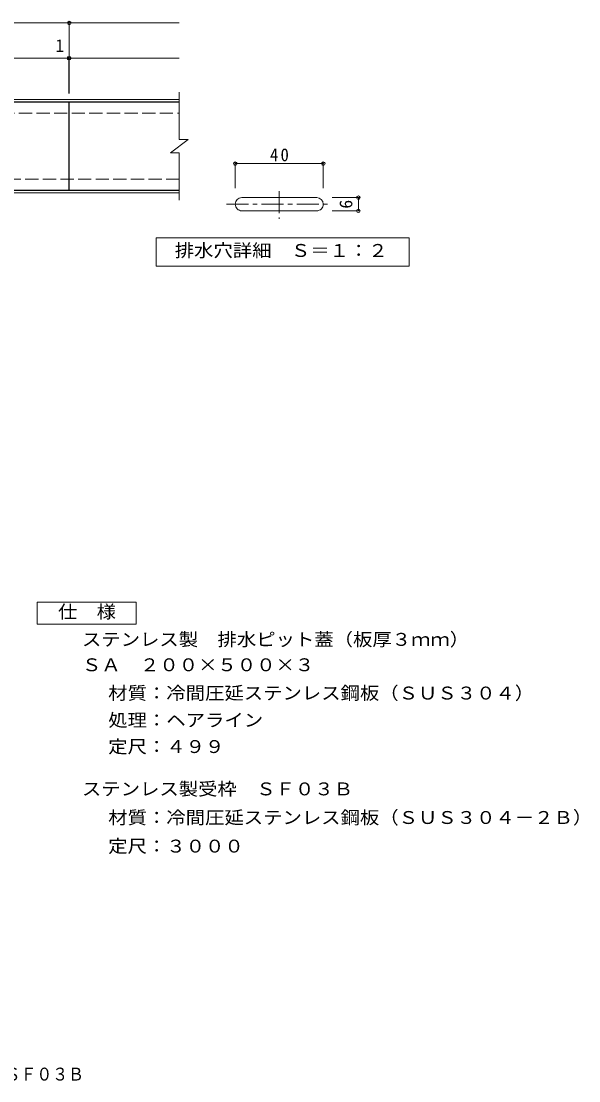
# Model space of a CAD drawing. Units: millimetres, scale not verified, with parts at other scales. Extents: x -226 to 314, y -275 to 213.
# Drawn here: x 61.1 to 314.5, y -274.8 to 206.8 of the extents above; entities that cross this region are included whole.
import ezdxf
from ezdxf.enums import TextEntityAlignment as Align

# ---------------------------------------------------------------- set-up
doc = ezdxf.new("R2010")
doc.units = ezdxf.units.MM
doc.header["$LTSCALE"] = 2
doc.header["$PDMODE"] = 32
doc.header["$PDSIZE"] = 1.6
doc.linetypes.add('CHAIN1', pattern=[8, 5, -1, 1, -1])
doc.linetypes.add('DASHED3', pattern=[4, 3, -1])
for name, color, linetype, lineweight in [('C-0', 3, 'Continuous', 9), ('C-1', 2, 'Continuous', 9), ('C-2', 3, 'Continuous', 9), ('C-4', 7, 'Continuous', 9), ('C-5', 7, 'Continuous', 9), ('D-5', 7, 'Continuous', 9)]:
    doc.layers.add(name, color=color, linetype=linetype, lineweight=lineweight)
doc.layers.add('F-4_F-4ﾚｲﾔ', color=2, linetype='Continuous')
doc.styles.add('ＭＳ ゴシック', font='')
doc.styles.get('ＭＳ ゴシック').set_extended_font_data('MS Gothic')

msp = doc.modelspace()

# ---------------------------------------------------------------- linework, layer by layer
at = {"layer": 'C-0', "color": 7}
for p, q in [((158.356, 130.877), (158.356, 142.684)), ((158.356, 142.084), (198.356, 142.084)), ((198.356, 130.877), (198.356, 142.684)), ((214.922, 126.64), (202.334, 126.64)), ((214.322, 120.64), (214.322, 126.64)), ((202.334, 120.64), (214.922, 120.64))]:
    msp.add_line(p, q, dxfattribs=at)
at = {"layer": 'C-0'}
for p, q in [((195.356, 126.64), (161.355, 126.64)), ((161.355, 120.64), (195.356, 120.64))]:
    msp.add_line(p, q, dxfattribs=at)
at = {"layer": 'C-0', "linetype": 'CHAIN1'}
for p, q in [((178.356, 129.556), (178.356, 117.027)), ((154.293, 123.64), (201.016, 123.64))]:
    msp.add_line(p, q, dxfattribs=at)
at = {"layer": 'C-0'}
for centre, start, end in [((161.355, 123.64), 89.99997, 179.99881), ((195.355, 123.64), 1.16566, 89.99944), ((161.355, 123.64), 179.9994, 270), ((195.356, 123.64), 270, 0.00124)]:
    msp.add_arc(centre, 3, start, end, dxfattribs=at)
at = {"layer": 'C-1'}
for p, q in [((-167.276, 171.232), (132.924, 171.232)), ((-167.276, 170.232), (132.924, 170.232)), ((132.924, 129.832), (-167.276, 129.832)), ((132.924, 128.832), (-167.276, 128.832))]:
    msp.add_line(p, q, dxfattribs=at)
at = {"layer": 'C-1', "linetype": 'DASHED3'}
for p, q in [((-99.977, 165.032), (132.924, 165.032)), ((132.924, 135.032), (-99.715, 135.032))]:
    msp.add_line(p, q, dxfattribs=at)
at = {"layer": 'C-2'}
for p, q in [((132.924, 174.632), (132.924, 153.032)), ((82.924, 170.032), (82.924, 130.032)), ((82.924, 170.032), (132.924, 170.032)), ((128.924, 147.032), (136.924, 153.032)), ((132.924, 153.032), (136.924, 153.032)), ((128.924, 147.032), (132.924, 147.032)), ((132.924, 147.032), (132.924, 125.432)), ((82.924, 130.032), (132.924, 130.032))]:
    msp.add_line(p, q, dxfattribs=at)
msp.add_lwpolyline([(-17.076, 130.032), (-17.076, 170.032), (82.724, 170.032), (82.724, 130.032)], close=True, dxfattribs=at)
at = {"layer": 'C-4'}
for p, q in [((82.924, 174.032), (82.924, 206.632)), ((-17.076, 190.032), (82.724, 190.032)), ((82.724, 174.032), (82.724, 190.632)), ((82.724, 190.032), (132.924, 190.032))]:
    msp.add_line(p, q, dxfattribs=at)
msp.add_lwpolyline([(-167.276, 206.032), (-17.076, 206.032), (132.924, 206.032)], dxfattribs=at)
for p in [(82.924, 206.032), (82.724, 190.032), (82.924, 190.032), (158.356, 142.084), (198.356, 142.084), (214.322, 126.64), (214.322, 120.64)]:
    msp.add_point(p, dxfattribs=at)
at = {"layer": 'C-5', "color": 3}
msp.add_lwpolyline([(122.337, 95.432), (122.337, 108.432), (237.337, 108.432), (237.337, 95.432)], close=True, dxfattribs=at)
at = {"layer": 'D-5', "color": 2}
for p, q in [((68.252, -57.271), (113.252, -57.271)), ((68.252, -67.271), (68.252, -57.271)), ((113.252, -57.271), (113.252, -67.271)), ((113.252, -67.271), (68.252, -67.271))]:
    msp.add_line(p, q, dxfattribs=at)

# ---------------------------------------------------------------- texts
at = {"layer": 'C-0', "color": 2, "style": 'ＭＳ ゴシック'}
msp.add_text('6', height=5.865, rotation=90, dxfattribs=at).set_placement((213.322, 121.64), align=Align.BOTTOM_LEFT)
at = {"layer": 'C-0', "color": 2, "insert": (174.105, 143.084), "char_height": 5.865, "attachment_point": 7, "style": 'ＭＳ ゴシック'}
msp.add_mtext('\\T1.27;\\W0.95;40', dxfattribs=at)
at = {"layer": 'C-4', "color": 2, "style": 'ＭＳ ゴシック'}
msp.add_text('1', height=5.865, dxfattribs=at).set_placement((76.584, 191.032), align=Align.BOTTOM_LEFT)
at = {"layer": 'C-5', "color": 2, "style": 'ＭＳ ゴシック', "width": 1.1}
msp.add_text('排水穴詳細\u3000Ｓ＝１：２', height=5.865, dxfattribs=at).set_placement((130.837, 97.932), align=Align.BOTTOM_LEFT)
at = {"layer": 'D-5', "color": 2, "style": 'ＭＳ ゴシック', "width": 1.1}
for s, p in [('仕\u3000様', (77.752, -66.271)), ('ステンレス製\u3000排水ピット蓋（板厚３ｍｍ）', (88.67, -78.855)), ('ＳＡ\u3000２００×５００×３', (88.67, -90.395)), ('材質：冷間圧延ステンレス鋼板（ＳＵＳ３０４）', (100.613, -103.239)), ('処理：ヘアライン', (100.613, -115.537)), ('定尺：４９９', (100.613, -127.561)), ('ステンレス製受枠\u3000ＳＦ０３Ｂ', (88.67, -146.808)), ('材質：冷間圧延ステンレス鋼板（ＳＵＳ３０４－２Ｂ）', (100.613, -159.808)), ('定尺：３０００', (100.613, -172.808))]:
    msp.add_text(s, height=5.865, dxfattribs=at).set_placement(p, align=Align.BOTTOM_LEFT)
at = {"layer": 'F-4_F-4ﾚｲﾔ', "style": 'ＭＳ ゴシック', "width": 0.9}
msp.add_text('ＳＡ\u3000２００×５００×３＋ＳＦ０３Ｂ', height=5.865, dxfattribs=at).set_placement((-39.988, -276.447), align=Align.BOTTOM_LEFT)

doc.saveas('drawing.dxf')
